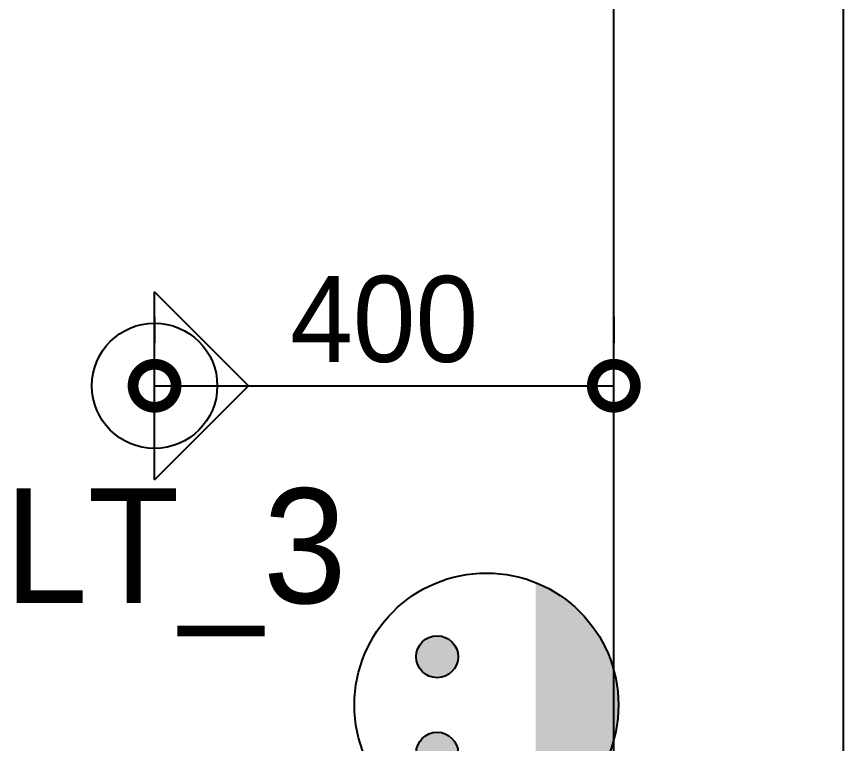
# Model space of a CAD drawing. Header units: inches. Extents: x -55157 to -7160, y -122257 to -52101.
# Drawn here: x -20236 to -19516, y -96283 to -95650 of the extents above; entities that cross this region are included whole.
import ezdxf

# ---------------------------------------------------------------- set-up
doc = ezdxf.new("R2010")
doc.units = ezdxf.units.IN
doc.header["$LTSCALE"] = 50
doc.header["$MEASUREMENT"] = 0
doc.linetypes.add('HIDDEN', pattern=[0.375, 0.25, -0.125])
for name, color, linetype in [('07-DIM WAL', 5, 'Continuous'), ('3.기호.계단선', 30, 'Continuous'), ('CEIL-LIGHT', 7, 'Continuous'), ('RC-LIGHT', 7, 'Continuous'), ('도면층2', 2, 'Continuous'), ('설비', 140, 'Continuous')]:
    doc.layers.add(name, color=color, linetype=linetype)
doc.styles.add('스타일1', font='HY울릉도M.TTF')
doc.styles.add('코레일둥고', font='Korail_Round_Gothic_Medium.ttf')
doc.dimstyles.new('30', dxfattribs={"dimscale": 30, "dimtxt": 2.5, "dimasz": 2.5, "dimexe": 1.25, "dimexo": 2, "dimtad": 1, "dimdec": 0, "dimtxsty": '스타일1', "dimblk": 'DOTSMALL', "dimcen": 2.5, "dimclrd": 1, "dimclre": 1, "dimclrt": 2, "dimadec": 0, "dimazin": 0, "dimtfac": 1, "dimtix": 1, "dimtmove": 0, "dimatfit": 3, "dimldrblk": 'DOTSMALL', "dimfxl": 1.25, "dimarcsym": 0})

# ---------------------------------------------------------------- blocks, each defined once
blk = doc.blocks.new('vudauseh')
at = {"layer": '도면층2'}
for p, q in [((-41215.97, -65165.24), (-41215.97, -60605.24)), ((-41015.97, -64673.24), (-41015.97, -60760.24))]:
    blk.add_line(p, q, dxfattribs=at)
blk = doc.blocks.new('ccjwsjdeh')
blk.add_blockref('vudauseh', (21500, -16519.2))
blk = doc.blocks.new('_DOTSMALL')
at = {"color": 0, "linetype": 'ByBlock', "const_width": 0.5}
blk.add_lwpolyline([(-0.0625, 0, 1), (0.0625, 0, 1)], format="xyb", close=True, dxfattribs=at)
blk = doc.blocks.new('*D414')
at = {"layer": '07-DIM WAL', "color": 1, "lineweight": -2, "transparency": 16777216}
for p, q in [((-20115.96, -95911.45), (-20115.96, -95933.95)), ((-19715.97, -95911.45), (-19715.97, -95933.95)), ((-20115.96, -95971.45), (-19715.97, -95971.45))]:
    blk.add_line(p, q, dxfattribs=at)
at = {"layer": 'Defpoints', "color": 0, "transparency": 16777216}
for p in [(-20115.96, -95971.45), (-19715.97, -95971.45), (-19715.97, -95971.45)]:
    blk.add_point(p, dxfattribs=at)
at = {"layer": '07-DIM WAL', "color": 1, "lineweight": -2, "transparency": 16777216, "xscale": 75, "yscale": 75, "zscale": 75, "rotation": 180}
blk.add_blockref('_DOTSMALL', (-20115.96, -95971.45), dxfattribs=at)
at = {"layer": '07-DIM WAL', "color": 1, "lineweight": -2, "transparency": 16777216, "xscale": 75, "yscale": 75, "zscale": 75}
blk.add_blockref('_DOTSMALL', (-19715.97, -95971.45), dxfattribs=at)
at = {"layer": '07-DIM WAL', "color": 2, "transparency": 16777216, "insert": (-19915.96, -95913.7), "char_height": 75, "attachment_point": 5, "style": '스타일1'}
blk.add_mtext('400', dxfattribs=at)
blk = doc.blocks.new('egoo')
at = {"layer": '설비'}
h = blk.add_hatch(color=140, dxfattribs=at)
edge = h.paths.add_edge_path()
edge.add_arc((1015645.32, 443433.75), 22.29, 0, 360)
h = blk.add_hatch(color=140, dxfattribs=at)
edge = h.paths.add_edge_path()
edge.add_arc((1015747.66, 443433.75), 22.29, 0, 360)
h = blk.add_hatch(color=140, dxfattribs=at)
edge = h.paths.add_edge_path()
edge.add_line((1015826.33, 443329.11), (1015566.64, 443329.11))
edge.add_ellipse((1015696.49, 443381.46), major_axis=(98.99, 98.99), ratio=1, start_angle=156.95778, end_angle=293.04222)
at = {"layer": '설비', "color": 140}
for centre, radius in [((1015696.49, 443381.46), 140), ((1015645.32, 443433.75), 22.29), ((1015747.66, 443433.75), 22.29)]:
    blk.add_circle(centre, radius, dxfattribs=at)

msp = doc.modelspace()

# ---------------------------------------------------------------- linework, layer by layer
at = {"layer": 'RC-LIGHT'}
for p, q in [((-20034.057, -95971.45), (-20115.957, -95889.55)), ((-20115.957, -96053.35), (-20115.957, -95889.55)), ((-20115.957, -96053.35), (-20034.057, -95971.45))]:
    msp.add_line(p, q, dxfattribs=at)
msp.add_circle((-20115.957, -95971.45), 54.6, dxfattribs=at)

# ---------------------------------------------------------------- block references
at = {"layer": 'CEIL-LIGHT', "color": 10, "linetype": 'HIDDEN', "ltscale": 5}
msp.add_blockref('ccjwsjdeh', (0, -17587.01), dxfattribs=at)
at = {"layer": '설비', "color": 140, "xscale": 0.8214285869294655, "yscale": 0.8214285869294655, "zscale": 0.8214285869294655, "rotation": 89.99999999999999}
msp.add_blockref('egoo', (344379.284, -930571.767), dxfattribs=at)

# ---------------------------------------------------------------- texts
at = {"layer": '3.기호.계단선', "style": '코레일둥고'}
msp.add_text('LT_3', height=100, dxfattribs=at).set_placement((-20246.932, -96160.9))

# ---------------------------------------------------------------- dimensions: what is measured, and where the dimension line sits
at = {"layer": '07-DIM WAL'}
dim = msp.add_linear_dim(base=(-19715.967, -95971.45), p1=(-20115.957, -95971.45), p2=(-19715.967, -95971.45), dimstyle='30', dxfattribs=at)
dim.commit()
dim.dimension.update_dxf_attribs({"geometry": '*D414', "text_midpoint": (-19915.962, -95913.702)})

doc.saveas('drawing.dxf')
